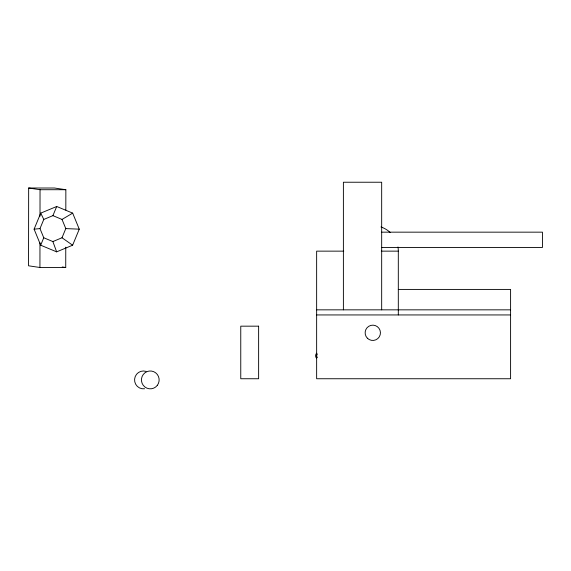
<?xml version="1.0" encoding="UTF-8"?>
<svg xmlns="http://www.w3.org/2000/svg" width="571" height="571" viewBox="0 0 571 571"><rect width="100%" height="100%" fill="white"/><g stroke="black" fill="none" stroke-linecap="round" stroke-linejoin="round"><path stroke-width="0.86" d="M65.822 210.042L65.851 189.715L54.466 188.016L28.657 188.016L28.55 265.793L39.934 267.492L65.736 267.492L65.765 247.164M39.934 267.492L39.97 242.739M40.006 216.223L40.041 189.715L28.657 188.016M40.691 245.209L43.753 237.764L39.984 228.6L43.781 219.435L52.91 215.638L56.715 206.481L72.674 213.126L79.262 229.164L72.624 245.209L56.65 251.854L40.691 245.209L34.103 229.164L40.741 213.126L56.715 206.481M43.753 237.764L52.875 241.562L62.003 237.764L65.793 228.6L62.025 219.435L52.91 215.638M62.025 219.435L72.674 213.126M34.103 229.164L39.984 228.6M40.041 189.715L65.851 189.715M381.671 232.161L542.45 232.161L542.45 247.471L381.671 247.471M343.742 251.14L316.641 251.14L316.641 378.744L510.595 378.744L510.595 289.418L398.308 289.418M381.292 251.14L398.308 251.14L398.308 314.942M316.641 309.839L510.595 309.839M316.641 314.942L510.595 314.942M65.793 228.6L79.262 229.164M62.232 266.964L65.736 267.492M62.003 237.764L72.624 245.209M40.741 213.126L43.781 219.435M52.875 241.562L56.65 251.854M381.671 309.839L381.671 182.235L343.392 182.235L343.392 309.839M316.641 358.324A3.612 3.612 0 0 1 316.641 353.221M144.584 388.765A8.929 8.858 -90 0 1 134.606 379.13A8.929 8.858 -90 0 1 146.09 371.393M317.39 357.582A2.555 2.555 0 0 1 317.39 353.97M380.978 226.972A25.524 25.524 0 0 1 390.236 232.518M397.966 246.979A25.524 25.524 0 0 1 398.308 251.14M258.627 326.169L240.762 326.169L240.762 378.744L258.627 378.744L258.627 326.169M367.374 338.218A7.659 7.659 0 0 0 380.179 334.792A7.659 7.659 0 0 0 370.8 325.413A7.659 7.659 0 0 0 367.374 338.218M157.318 385.346A8.929 8.858 -90 0 0 151.443 371.057A8.929 8.858 -90 0 0 142.108 383.327A8.929 8.858 -90 0 0 157.318 385.346"/></g></svg>
